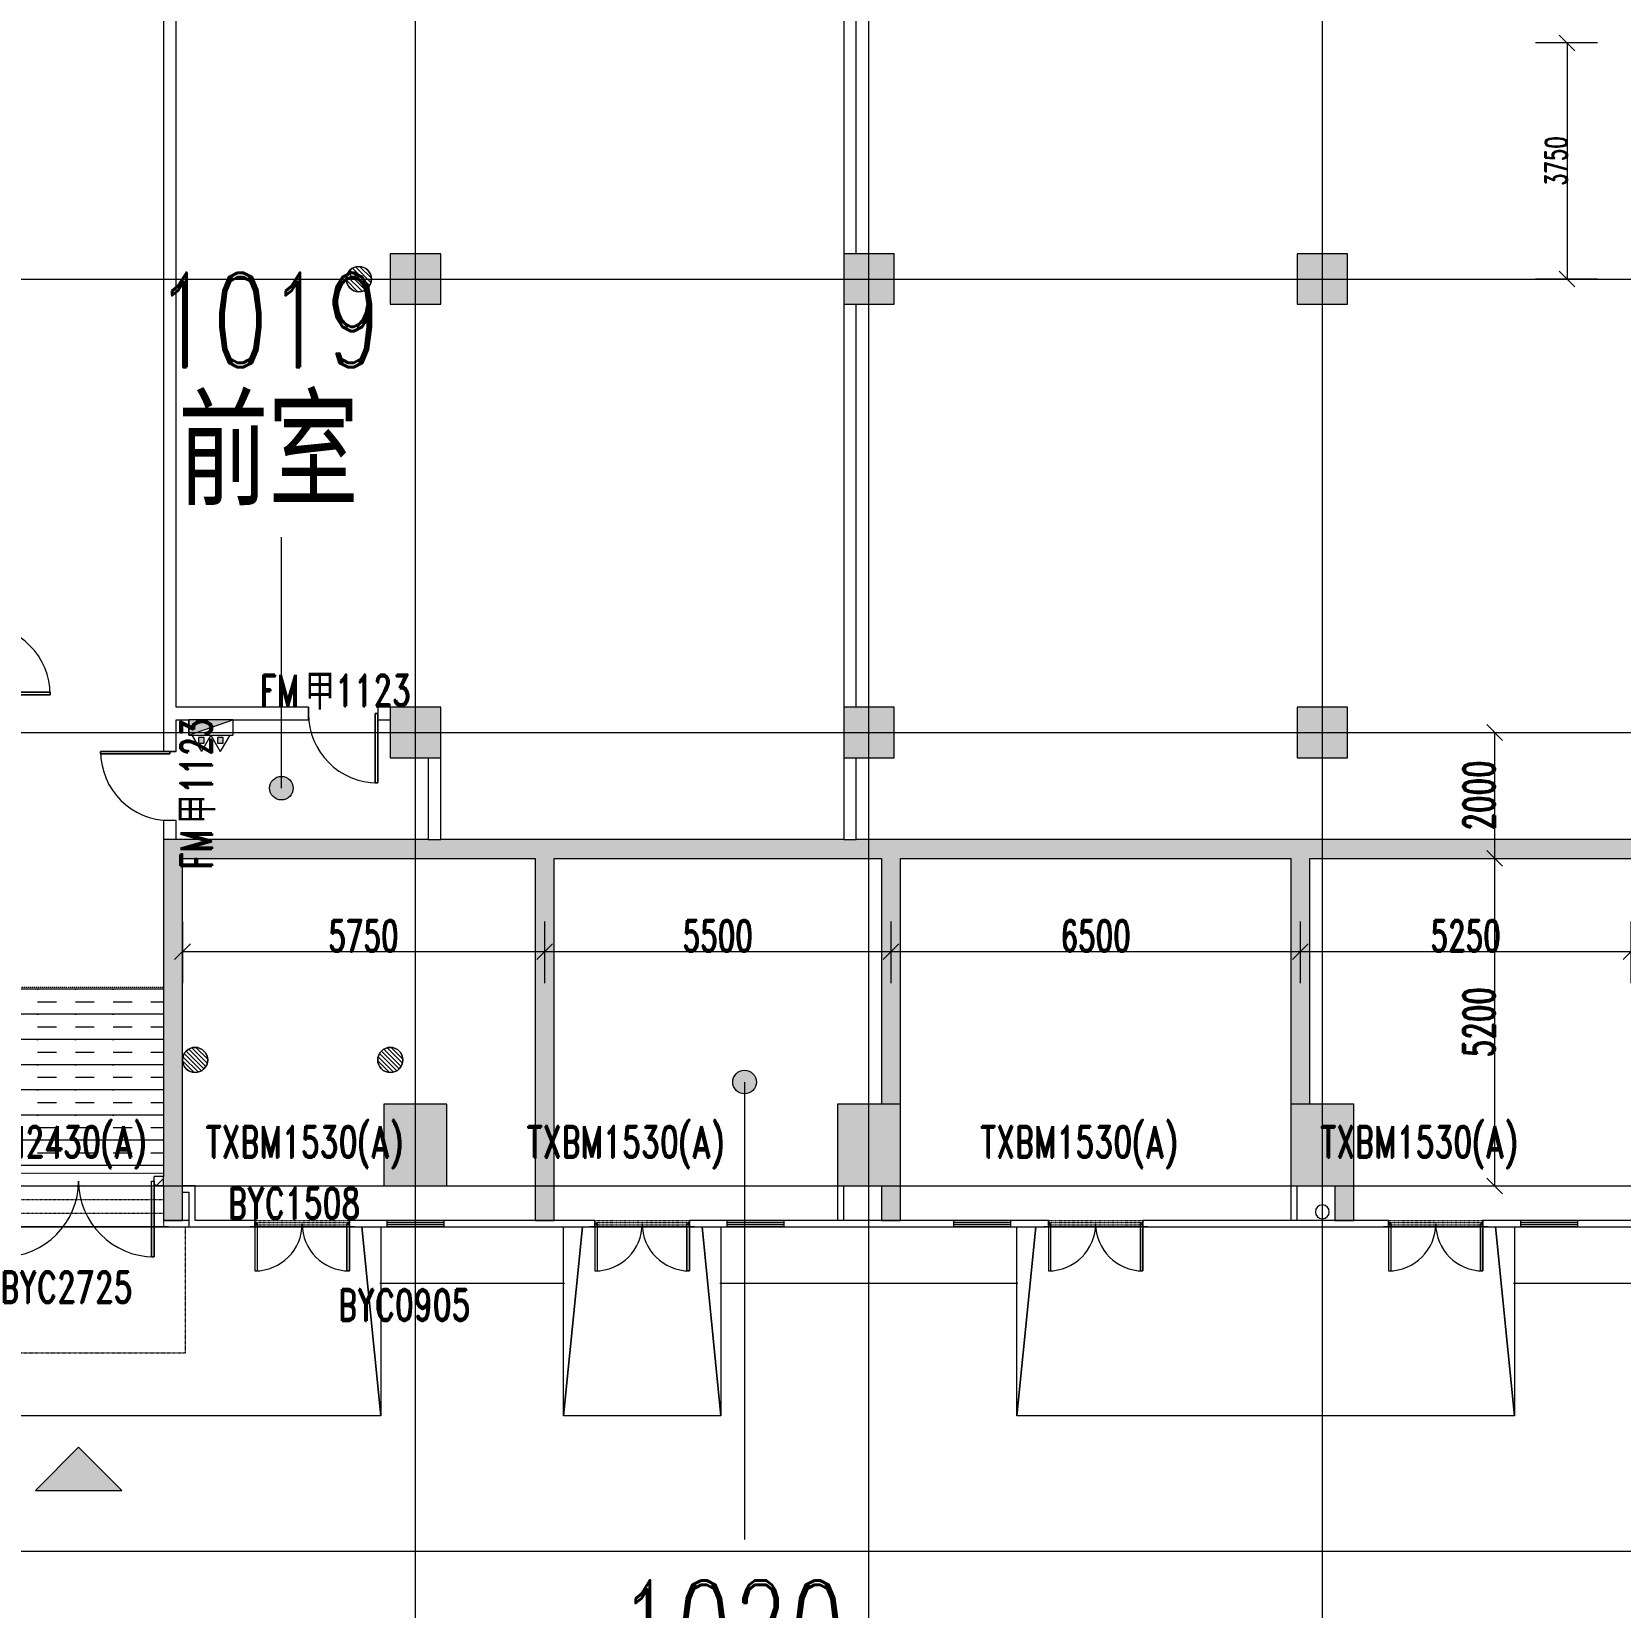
# Model space of a CAD drawing. Header units: millimetres. Extents: x -76632 to 443185, y -33181 to 192400.
# Drawn here: x 65907 to 91130, y -6690 to 18327 of the extents above; entities that cross this region are included whole.
import ezdxf

# ---------------------------------------------------------------- set-up
doc = ezdxf.new("R2010")
doc.units = ezdxf.units.MM
for name, pattern in [('1_1', [2, 1, -1]), ('Dash', [6.35, 3.175, -3.175]), ('DASH-2', [1.6, 0.8, -0.8]), ('轴网线', [22.04, 18.38, -1.83, 0, -1.83])]:
    doc.linetypes.add(name, pattern=pattern)
doc.layers.get('0').update_dxf_attribs({"color": 8})
doc.layers.get('Defpoints').update_dxf_attribs({"color": 8})
for name, color, linetype, lineweight in [('A-ANNO-DIMS', 8, 'Continuous', 9), ('A-AREA-IDEN', 8, 'Continuous', 9), ('A-DETL-GENF', 8, 'Continuous', 18), ('A-DETL-THIN', 8, 'Continuous', 5), ('A-DOOR', 8, 'Continuous', 5), ('A-DOOR-IDEN', 8, 'Continuous', 9), ('A-DOOR-OPNG', 8, 'Continuous', 5), ('A-FLOR', 8, 'Continuous', 5), ('A-GENM', 8, 'Continuous', 5), ('A-GLAZ', 8, 'Continuous', 5), ('A-GLAZ-IDEN', 8, 'Continuous', 9), ('A-WALL', 8, 'Continuous', 5), ('A-WALL-FNSH', 8, 'Continuous', 9), ('A-WALL-PATT', 8, 'Continuous', 9), ('I-FURN', 8, 'Continuous', 5), ('M-EQPM', 8, 'Continuous', 5), ('P-PIPE', 8, 'Continuous', 5), ('Q-CASE', 8, '1_1', 5), ('Q-SPCQ', 8, 'Continuous', 5), ('S-COLS', 8, 'Continuous', 5), ('S-GRID', 8, 'Continuous', 9)]:
    doc.layers.add(name, color=color, linetype=linetype, lineweight=lineweight)
doc.styles.add('RomanD', font='romand__.ttf', dxfattribs={"width": 0.7, "height": 1500})
doc.styles.add('RomanD_1', font='romand__.ttf', dxfattribs={"width": 0.7, "height": 500})
doc.styles.add('RomanD_5', font='romand__.ttf', dxfattribs={"width": 0.65, "height": 500})
doc.styles.add('RomanD_6', font='romand__.ttf', dxfattribs={"width": 0.65, "height": 350})
doc.styles.add('仿宋_2', font='simfang.ttf', dxfattribs={"width": 0.7, "height": 1500})
doc.styles.add('微软雅黑', font='Microsoft YaHei.ttf', dxfattribs={"width": 0.7, "height": 500})
doc.dimstyles.new('0_5', dxfattribs={"dimscale": 304.8, "dimtxt": 351.251157, "dimasz": 0, "dimexe": 0.82021, "dimexo": 0.0625, "dimgap": 0, "dimtad": 1, "dimdec": 0, "dimzin": 0, "dimdsep": 46, "dimtxsty": 'RomanD_6', "dimblk1": 'NONE', "dimblk2": 'NONE', "dimsah": 1, "dimcen": 0.09, "dimazin": 0, "dimtfac": 1, "dimtdec": 4, "dimtix": 1, "dimtmove": 0, "dimatfit": 3, "dimfxl": 0.82021, "dimfxlon": 1, "dimtvp": 1, "dimtolj": 1, "dimtzin": 0, "dimlwd": 18, "dimlwe": 18, "dimarcsym": 2})
doc.dimstyles.new('0_7mm', dxfattribs={"dimscale": 304.8, "dimtxt": 351.251157, "dimasz": 0.82021, "dimexe": 1.64042, "dimexo": 0.0625, "dimgap": 0, "dimtad": 1, "dimdec": 0, "dimzin": 0, "dimdsep": 46, "dimtxsty": 'RomanD_6', "dimblk1": 'OBLIQUE', "dimblk2": 'OBLIQUE', "dimsah": 1, "dimcen": 0.09, "dimazin": 0, "dimtfac": 1, "dimtdec": 4, "dimtix": 1, "dimtmove": 0, "dimatfit": 3, "dimfxl": 1.64042, "dimfxlon": 1, "dimtvp": 1, "dimtolj": 1, "dimtzin": 0, "dimlwd": 18, "dimlwe": 18, "dimarcsym": 2})
doc.dimstyles.new('1mm', dxfattribs={"dimscale": 304.8, "dimtxt": 501.787367, "dimasz": 0.82021, "dimexe": 1.64042, "dimexo": 0.0625, "dimgap": 0, "dimtad": 1, "dimdec": 0, "dimzin": 0, "dimdsep": 46, "dimtxsty": 'RomanD_5', "dimblk1": 'OBLIQUE', "dimblk2": 'OBLIQUE', "dimsah": 1, "dimcen": 0.09, "dimazin": 0, "dimtfac": 1, "dimtdec": 4, "dimtix": 1, "dimtmove": 0, "dimatfit": 3, "dimfxl": 1.64042, "dimfxlon": 1, "dimtvp": 1, "dimtolj": 1, "dimtzin": 0, "dimlwd": 18, "dimlwe": 18, "dimarcsym": 2})

# ---------------------------------------------------------------- blocks, each defined once
blk = doc.blocks.new('X-AR-F3-00-W-002_HLP2_rvt-1-LAY-1F-1_500-A')
at = {"layer": 'P-PIPE', "color": 96, "true_color": 0x007f00}
for start, end in [(0, 180), (180, 360)]:
    blk.add_arc((86400, -411), 110, start, end, dxfattribs=at)
blk = doc.blocks.new('X-ST-F3-01-C-001_HLP2_rvt-1-LAY-1F-1_500-A')
at = {"layer": 'S-COLS', "true_color": 0x808080}
for points in [[(72400, 14000), (72400, 14800), (71600, 14800), (71600, 14000)], [(79600, 14000), (79600, 14800), (78800, 14800), (78800, 14000), (79000, 14000)], [(86000, 14000), (86800, 14000), (86800, 14800), (86000, 14800)], [(72200, 6800), (72400, 6800), (72400, 7600), (71600, 7600), (71600, 6800)], [(79400, 6800), (79600, 6800), (79600, 7600), (78800, 7600), (78800, 6800), (79000, 6800)], [(86000, 6800), (86800, 6800), (86800, 7600), (86000, 7600)], [(72500, 0), (72500, 1300), (71500, 1300), (71500, 0), (72351, 0)], [(78700, 0), (79700, 0), (79700, 1300), (78700, 1300), (78700, 135)], [(86900, 0), (86900, 1300), (85900, 1300), (85900, 0)]]:
    blk.add_hatch(color=8, dxfattribs=at).paths.add_polyline_path(points, flags=0)
at = {"layer": 'S-COLS', "color": 7, "lineweight": 9}
for p, q in [((72400, 14800), (71600, 14800)), ((71600, 14800), (71600, 14000)), ((72400, 14000), (72400, 14800)), ((79600, 14800), (78800, 14800)), ((78800, 14800), (78800, 14000)), ((79600, 14000), (79600, 14800)), ((86800, 14800), (86000, 14800)), ((86000, 14800), (86000, 14000)), ((86800, 14000), (86800, 14800)), ((71600, 14000), (72400, 14000)), ((78800, 14000), (79600, 14000)), ((86000, 14000), (86800, 14000)), ((72400, 7600), (71600, 7600)), ((71600, 7600), (71600, 6800)), ((72400, 6800), (72400, 7600)), ((79600, 7600), (78800, 7600)), ((78800, 7600), (78800, 6800)), ((79600, 6800), (79600, 7600)), ((86800, 7600), (86000, 7600)), ((86000, 7600), (86000, 6800)), ((86800, 6800), (86800, 7600)), ((71600, 6800), (72400, 6800)), ((78800, 6800), (79600, 6800)), ((86000, 6800), (86800, 6800)), ((72500, 1300), (71500, 1300)), ((71500, 1300), (71500, 0)), ((72500, 0), (72500, 1300)), ((79700, 1300), (78700, 1300)), ((78700, 1300), (78700, 0)), ((79700, 0), (79700, 1300)), ((86900, 1300), (85900, 1300)), ((85900, 1300), (85900, 0)), ((86900, 0), (86900, 1300)), ((71500, 0), (72500, 0)), ((78700, 0), (79700, 0)), ((85900, 0), (86900, 0))]:
    blk.add_line(p, q, dxfattribs=at)
blk = doc.blocks.new('刮泥垫子 - 刮泥垫子-2013321-LAY-1F-1_500-A')
at = {"layer": 'I-FURN', "linetype": 'Dash', "true_color": 0x808080}
h = blk.add_hatch(dxfattribs=at)
h.set_pattern_fill('FP_16', color=8, style=0, pattern_type=2)
h.set_pattern_definition([(0, (-66600, -1475), (0, -400), [300, -300]), (180, (-66000, -1675), (5e-14, -400), [600, 0])])
h.paths.add_polyline_path([(1400, -1475), (1400, 1475), (-1400, 1475), (-1400, -375), (-1300, -375), (-1300, -1475), (74, -1475)], flags=0)
at = {"layer": 'I-FURN', "color": 8, "linetype": 'Dash', "true_color": 0x808080}
for p, q in [((1400, 1475), (-1400, 1475)), ((-1300, -1475), (1400, -1475))]:
    blk.add_line(p, q, dxfattribs=at)
blk = doc.blocks.new('单扇平开防火门_带观察窗 - FM甲1123-4703550-LAY-1F-1_500-A')
at = {"layer": 'A-DOOR'}
for p, q in [((510, -1100), (510, 0)), ((550, 0), (510, 0)), ((510, 0), (510, -700)), ((550, -700), (550, 0)), ((510, 0), (550, 0)), ((550, 0), (550, -1100)), ((510, -700), (510, -900)), ((550, -900), (550, -700)), ((510, -900), (510, -1100)), ((550, -1100), (550, -900)), ((550, -1100), (510, -1100)), ((510, -1100), (550, -1100))]:
    blk.add_line(p, q, dxfattribs=at)
blk.add_arc((550, 0), 1100, 180, 270, dxfattribs=at)
at = {"layer": 'A-DOOR-OPNG'}
for p, q in [((-550, 100), (-550, -100)), ((550, 99), (550, -100))]:
    blk.add_line(p, q, dxfattribs=at)
blk = doc.blocks.new('单扇平开防火门_带观察窗 - FM甲1123-4703325-LAY-1F-1_500-A')
at = {"layer": 'A-DOOR'}
for p, q in [((550, 1100), (510, 1100)), ((510, 1100), (510, 0)), ((510, 1100), (550, 1100)), ((510, 900), (510, 1100)), ((550, 0), (550, 1100)), ((550, 1100), (550, 900)), ((510, 700), (510, 900)), ((550, 900), (550, 700)), ((510, 0), (510, 700)), ((550, 700), (550, 0)), ((510, 0), (550, 0)), ((550, 0), (510, 0))]:
    blk.add_line(p, q, dxfattribs=at)
blk.add_arc((550, 0), 1100, 90, 180, dxfattribs=at)
at = {"layer": 'A-DOOR-OPNG'}
for p, q in [((-550, -100), (-550, 100)), ((550, -99), (550, 100))]:
    blk.add_line(p, q, dxfattribs=at)
blk = doc.blocks.new('双扇平开外门_带观察窗 - GM2430_A_-3863862-LAY-1F-1_500-A')
at = {"layer": 'A-DOOR'}
for p, q in [((-1200, 0), (-1200, 1200)), ((-1200, 1200), (-1160, 1200)), ((-1200, 1200), (-1200, 1050)), ((-1160, 1200), (-1200, 1200)), ((-1200, 1050), (-1200, 850)), ((-1160, 1200), (-1160, 0)), ((-1160, 1050), (-1160, 1200)), ((-1160, 850), (-1160, 1050)), ((1200, 1200), (1160, 1200)), ((1160, 1200), (1160, 0)), ((1200, 1200), (1160, 1200)), ((1160, 1200), (1160, 1050)), ((1160, 1050), (1160, 850)), ((1200, 0), (1200, 1200)), ((1200, 1050), (1200, 1200)), ((1200, 850), (1200, 1050)), ((-1200, 850), (-1200, 100)), ((-1160, 100), (-1160, 850)), ((1160, 850), (1160, 100)), ((1200, 100), (1200, 850)), ((-1160, 0), (-1200, 0)), ((1160, 0), (1200, 0))]:
    blk.add_line(p, q, dxfattribs=at)
for centre, start, end in [((-1200, 0), 0, 90), ((1200, 0), 90, 180)]:
    blk.add_arc(centre, 1200, start, end, dxfattribs=at)
at = {"layer": 'A-DOOR-OPNG'}
for p, q in [((-1200, 75), (-1200, -75)), ((1200, 75), (1200, -75))]:
    blk.add_line(p, q, dxfattribs=at)
blk = doc.blocks.new('泄爆门 - TXBM1530_A_-2590355-LAY-1F-1_500-A')
at = {"layer": 'A-DOOR'}
for p, q in [((-750, 0), (-750, 750)), ((-750, 750), (-710, 750)), ((-750, 750), (-750, 550)), ((-710, 750), (-750, 750)), ((-750, 550), (-750, 350)), ((-710, 750), (-710, 0)), ((-710, 550), (-710, 750)), ((-710, 350), (-710, 550)), ((750, 750), (710, 750)), ((710, 750), (710, 0)), ((750, 750), (710, 750)), ((710, 750), (710, 550)), ((710, 550), (710, 350)), ((750, 0), (750, 750)), ((750, 550), (750, 750)), ((750, 350), (750, 550)), ((-750, 350), (-750, 75)), ((-710, 75), (-710, 350)), ((710, 350), (710, 75)), ((750, 75), (750, 350)), ((-710, 0), (-750, 0)), ((710, 0), (750, 0))]:
    blk.add_line(p, q, dxfattribs=at)
for centre, start, end in [((-750, 0), 0, 90), ((750, 0), 90, 180)]:
    blk.add_arc(centre, 750, start, end, dxfattribs=at)
at = {"layer": 'A-DOOR-OPNG'}
for p, q in [((-750, 50), (-750, -50)), ((750, 50), (750, -50))]:
    blk.add_line(p, q, dxfattribs=at)
blk = doc.blocks.new('坡道 - 坡道-4768392-LAY-1F-1_500-A')
at = {"layer": 'Q-SPCQ'}
for p, q in [((-5350, -3000), (-5050, 0)), ((-5350, -900), (-5350, 0)), ((-5050, 0), (-5350, -3000)), ((-4810, 0), (-3390, 0)), ((-4810, 0), (-3390, 0)), ((-610, 0), (1710, 0)), ((-610, 0), (1710, 0)), ((5050, 0), (5350, -3000)), ((5350, -3000), (5050, 0)), ((5350, 0), (5350, -3000)), ((-5350, -3000), (-5350, -900)), ((-5350, -3000), (-5350, -900)), ((5350, -900), (5350, -3000)), ((5350, -3000), (-5350, -3000)), ((5350, -3000), (-5350, -3000))]:
    blk.add_line(p, q, dxfattribs=at)
blk = doc.blocks.new('坡道 - 坡道-3861360-LAY-1F-1_500-A')
at = {"layer": 'Q-SPCQ'}
for p, q in [((-3950, -3000), (-3650, 0)), ((-3950, -3000), (-3950, 0)), ((-3650, 0), (-3950, -3000)), ((3650, 0), (3950, -3000)), ((3950, -3000), (3650, 0)), ((3950, 0), (3950, -3000)), ((-3950, -3000), (-3950, -900)), ((3950, -900), (3950, -3000)), ((3950, -3000), (-3950, -3000)), ((3950, -3000), (-3950, -3000))]:
    blk.add_line(p, q, dxfattribs=at)
blk = doc.blocks.new('圆形地漏_固定_2 - 热轧钢管-3953174-LAY-1F-1_500-A')
at = {"layer": 'A-GENM'}
for p, q in [((-193, 52), (52, -193)), ((102, -172), (-172, 102)), ((-141, 141), (141, -141)), ((172, -102), (-102, 172)), ((193, -52), (-52, 193)), ((13, 200), (200, 13)), ((-13, -200), (-200, -13))]:
    blk.add_line(p, q, dxfattribs=at)
blk.add_circle((0, 0), 200, dxfattribs=at)
at = {"layer": 'P-PIPE'}
for start, end in [(0, 180), (180, 0)]:
    blk.add_arc((0, 0), 200, start, end, dxfattribs=at)
blk = doc.blocks.new('百叶窗-带贴面 - BYC2725-4834039-LAY-1F-1_500-A')
at = {"layer": 'A-GLAZ'}
for p, q in [((-1419, 425), (1441, 425)), ((1441, 425), (-1419, 425))]:
    blk.add_line(p, q, dxfattribs=at)
at = {"layer": 'A-GLAZ', "linetype": 'DASH-2'}
for p, q in [((-1339, -225), (-1339, 425)), ((1361, 425), (-1339, 425)), ((1361, -225), (1361, 425)), ((1361, 208), (-1339, 208)), ((1361, -8), (-1339, -8)), ((1361, -225), (-1339, -225))]:
    blk.add_line(p, q, dxfattribs=at)
blk = doc.blocks.new('百叶窗-带贴面 - BYC1508-4659751-LAY-1F-1_500-A')
at = {"layer": 'A-GLAZ'}
for p, q in [((-819, 150), (841, 150)), ((841, 150), (-819, 150))]:
    blk.add_line(p, q, dxfattribs=at)
at = {"layer": 'A-GLAZ', "linetype": 'DASH-2'}
for p, q in [((-739, 50), (-739, 150)), ((761, 150), (-739, 150)), ((761, 117), (-739, 117)), ((761, 83), (-739, 83)), ((761, 50), (-739, 50)), ((761, 50), (761, 150))]:
    blk.add_line(p, q, dxfattribs=at)
blk = doc.blocks.new('室内消火栓箱_带灭火器__左右式_ - SG24D65-P-4294461-LAY-1F-1_500-A')
at = {"layer": 'A-DETL-GENF', "lineweight": 5}
blk.add_hatch(color=256, dxfattribs=at).paths.add_polyline_path([(-350, -240), (350, 0), (-350, 0), (-350, -128)], flags=0)
h = blk.add_hatch(color=256, dxfattribs=at)
h.paths.add_polyline_path([(-105, -370), (-105, -280), (-195, -280), (-195, -370)], flags=0)
h.paths.add_polyline_path([(195, -370), (195, -280), (105, -280), (105, -370)], flags=0)
for p, q in [((350, 0), (-350, 0)), ((-350, -240), (350, 0)), ((-350, -240), (-350, 0)), ((-350, 0), (-350, -240)), ((-350, -240), (350, 0)), ((350, 0), (-350, 0)), ((-350, -240), (350, -240)), ((-300, -240), (-150, -500)), ((0, -240), (-150, -500)), ((0, -240), (150, -500)), ((300, -240), (150, -500)), ((-105, -280), (-195, -280)), ((-195, -280), (-195, -370)), ((-195, -370), (-105, -370)), ((-105, -370), (-105, -280)), ((195, -280), (105, -280)), ((105, -280), (105, -370)), ((105, -370), (195, -370)), ((195, -370), (195, -280))]:
    blk.add_line(p, q, dxfattribs=at)
at = {"layer": 'M-EQPM'}
blk.add_line((350, 0), (350, -240), dxfattribs=at)
blk = doc.blocks.new('百叶窗-带贴面 - BYC0905-4659782-LAY-1F-1_500-A')
at = {"layer": 'A-GLAZ'}
for p, q in [((-439, 50), (-439, 150)), ((-439, 150), (461, 150)), ((-439, 117), (461, 117)), ((461, 83), (-439, 83)), ((461, 50), (-439, 50)), ((461, 150), (461, 50))]:
    blk.add_line(p, q, dxfattribs=at)
at = {"layer": 'A-GLAZ', "color": 7}
blk.add_line((461, 50), (-439, 50), dxfattribs=at)
blk = doc.blocks.new('坡道 - 坡道-V121-LAY-1F-1_500-A')
at = {"layer": 'Q-SPCQ'}
for p, q in [((-1250, -3000), (-950, 0)), ((-1250, -3000), (-1250, 0)), ((-950, 0), (-1250, -3000)), ((950, 0), (1250, -3000)), ((1250, -3000), (950, 0)), ((1250, 0), (1250, -3000)), ((-1250, -3000), (-1250, -900)), ((1250, -900), (1250, -3000)), ((1250, -3000), (-1250, -3000)), ((1250, -3000), (-1250, -3000))]:
    blk.add_line(p, q, dxfattribs=at)
blk = doc.blocks.new('混凝土雨棚1 - 混凝土雨棚-300mm-2000 2-4783405-LAY-1F-1_500-A')
at = {"layer": 'Q-CASE'}
for p, q in [((3800, 2000), (-3800, 2000)), ((-3800, 2000), (-3800, 0)), ((3800, 900), (3800, 2000)), ((3800, 0), (3800, 900))]:
    blk.add_line(p, q, dxfattribs=at)
blk = doc.blocks.new('_Oblique')
at = {"color": 0, "linetype": 'ByBlock', "lineweight": -2}
blk.add_line((-0.5, -0.5), (0.5, 0.5), dxfattribs=at)
blk = doc.blocks.new('*D1687')
at = {"layer": 'A-ANNO-DIMS', "color": 0, "lineweight": 18, "transparency": 16777216}
for p, q in [((88657, 5200), (89638, 5200)), ((89138, 0), (89138, 5200)), ((88657, 0), (89638, 0))]:
    blk.add_line(p, q, dxfattribs=at)
at = {"layer": 'Defpoints', "color": 0, "transparency": 16777216}
for p in [(88638, 5200), (89138, 5200), (88638, 0)]:
    blk.add_point(p, dxfattribs=at)
at = {"layer": 'A-ANNO-DIMS', "color": 0, "lineweight": 18, "transparency": 16777216, "xscale": 250, "yscale": 250, "zscale": 250}
for p, rotation in [((89138, 5200), 90), ((89138, 0), 270)]:
    blk.add_blockref('_Oblique', p, dxfattribs=dict(at, rotation=rotation))
at = {"layer": 'A-ANNO-DIMS', "color": 0, "lineweight": 18, "transparency": 16777216, "insert": (88888, 2600), "char_height": 500, "width": 1389.57, "attachment_point": 5, "rotation": 90, "style": 'RomanD_5'}
blk.add_mtext('\\A1;5200', dxfattribs=at)
blk = doc.blocks.new('*D1688')
at = {"layer": 'A-ANNO-DIMS', "color": 0, "lineweight": 18, "transparency": 16777216}
for p, q in [((88657, 7200), (89638, 7200)), ((89138, 5200), (89138, 7200)), ((88657, 5200), (89638, 5200))]:
    blk.add_line(p, q, dxfattribs=at)
at = {"layer": 'Defpoints', "color": 0, "transparency": 16777216}
for p in [(88638, 7200), (89138, 7200), (88638, 5200)]:
    blk.add_point(p, dxfattribs=at)
at = {"layer": 'A-ANNO-DIMS', "color": 0, "lineweight": 18, "transparency": 16777216, "xscale": 250, "yscale": 250, "zscale": 250}
for p, rotation in [((89138, 7200), 90), ((89138, 5200), 270)]:
    blk.add_blockref('_Oblique', p, dxfattribs=dict(at, rotation=rotation))
at = {"layer": 'A-ANNO-DIMS', "color": 0, "lineweight": 18, "transparency": 16777216, "insert": (88888, 6200), "char_height": 500, "width": 1389.57, "attachment_point": 5, "rotation": 90, "style": 'RomanD_5'}
blk.add_mtext('\\A1;2000', dxfattribs=at)
blk = doc.blocks.new('*D1689')
at = {"layer": 'A-ANNO-DIMS', "color": 0, "lineweight": 18, "transparency": 16777216}
for p, q in [((68300, 4201), (68300, 3220)), ((74050, 4201), (74050, 3220)), ((68300, 3720), (74050, 3720))]:
    blk.add_line(p, q, dxfattribs=at)
at = {"layer": 'Defpoints', "color": 0, "transparency": 16777216}
for p in [(68300, 4220), (74050, 4220), (74050, 3720)]:
    blk.add_point(p, dxfattribs=at)
at = {"layer": 'A-ANNO-DIMS', "color": 0, "lineweight": 18, "transparency": 16777216, "xscale": 250, "yscale": 250, "zscale": 250, "rotation": 180}
blk.add_blockref('_Oblique', (68300, 3720), dxfattribs=at)
at = {"layer": 'A-ANNO-DIMS', "color": 0, "lineweight": 18, "transparency": 16777216, "xscale": 250, "yscale": 250, "zscale": 250}
blk.add_blockref('_Oblique', (74050, 3720), dxfattribs=at)
at = {"layer": 'A-ANNO-DIMS', "color": 0, "lineweight": 18, "transparency": 16777216, "insert": (71175, 3970), "char_height": 500, "width": 1389.57, "attachment_point": 5, "style": 'RomanD_5'}
blk.add_mtext('\\A1;5750', dxfattribs=at)
blk = doc.blocks.new('*D1690')
at = {"layer": 'A-ANNO-DIMS', "color": 0, "lineweight": 18, "transparency": 16777216}
for p, q in [((74050, 4201), (74050, 3220)), ((79550, 4201), (79550, 3220)), ((74050, 3720), (79550, 3720))]:
    blk.add_line(p, q, dxfattribs=at)
at = {"layer": 'Defpoints', "color": 0, "transparency": 16777216}
for p in [(74050, 4220), (79550, 4220), (79550, 3720)]:
    blk.add_point(p, dxfattribs=at)
at = {"layer": 'A-ANNO-DIMS', "color": 0, "lineweight": 18, "transparency": 16777216, "xscale": 250, "yscale": 250, "zscale": 250, "rotation": 180}
blk.add_blockref('_Oblique', (74050, 3720), dxfattribs=at)
at = {"layer": 'A-ANNO-DIMS', "color": 0, "lineweight": 18, "transparency": 16777216, "xscale": 250, "yscale": 250, "zscale": 250}
blk.add_blockref('_Oblique', (79550, 3720), dxfattribs=at)
at = {"layer": 'A-ANNO-DIMS', "color": 0, "lineweight": 18, "transparency": 16777216, "insert": (76800, 3970), "char_height": 500, "width": 1389.57, "attachment_point": 5, "style": 'RomanD_5'}
blk.add_mtext('\\A1;5500', dxfattribs=at)
blk = doc.blocks.new('*D1691')
at = {"layer": 'A-ANNO-DIMS', "color": 0, "lineweight": 18, "transparency": 16777216}
for p, q in [((79550, 4201), (79550, 3220)), ((86050, 4201), (86050, 3220)), ((79550, 3720), (86050, 3720))]:
    blk.add_line(p, q, dxfattribs=at)
at = {"layer": 'Defpoints', "color": 0, "transparency": 16777216}
for p in [(79550, 4220), (86050, 4220), (86050, 3720)]:
    blk.add_point(p, dxfattribs=at)
at = {"layer": 'A-ANNO-DIMS', "color": 0, "lineweight": 18, "transparency": 16777216, "xscale": 250, "yscale": 250, "zscale": 250, "rotation": 180}
blk.add_blockref('_Oblique', (79550, 3720), dxfattribs=at)
at = {"layer": 'A-ANNO-DIMS', "color": 0, "lineweight": 18, "transparency": 16777216, "xscale": 250, "yscale": 250, "zscale": 250}
blk.add_blockref('_Oblique', (86050, 3720), dxfattribs=at)
at = {"layer": 'A-ANNO-DIMS', "color": 0, "lineweight": 18, "transparency": 16777216, "insert": (82800, 3970), "char_height": 500, "width": 1389.57, "attachment_point": 5, "style": 'RomanD_5'}
blk.add_mtext('\\A1;6500', dxfattribs=at)
blk = doc.blocks.new('*D1692')
at = {"layer": 'A-ANNO-DIMS', "color": 0, "lineweight": 18, "transparency": 16777216}
for p, q in [((86050, 4201), (86050, 3220)), ((91300, 4201), (91300, 3220)), ((86050, 3720), (91300, 3720))]:
    blk.add_line(p, q, dxfattribs=at)
at = {"layer": 'Defpoints', "color": 0, "transparency": 16777216}
for p in [(86050, 4220), (91300, 4220), (91300, 3720)]:
    blk.add_point(p, dxfattribs=at)
at = {"layer": 'A-ANNO-DIMS', "color": 0, "lineweight": 18, "transparency": 16777216, "xscale": 250, "yscale": 250, "zscale": 250, "rotation": 180}
blk.add_blockref('_Oblique', (86050, 3720), dxfattribs=at)
at = {"layer": 'A-ANNO-DIMS', "color": 0, "lineweight": 18, "transparency": 16777216, "xscale": 250, "yscale": 250, "zscale": 250}
blk.add_blockref('_Oblique', (91300, 3720), dxfattribs=at)
at = {"layer": 'A-ANNO-DIMS', "color": 0, "lineweight": 18, "transparency": 16777216, "insert": (88675, 3970), "char_height": 500, "width": 1389.57, "attachment_point": 5, "style": 'RomanD_5'}
blk.add_mtext('\\A1;5250', dxfattribs=at)
blk = doc.blocks.new('*D1454')
at = {"layer": 'A-ANNO-DIMS', "color": 0, "lineweight": 18, "transparency": 16777216}
for p, q in [((90766.340482, 18150), (89785.390482, 18150)), ((90285.390482, 18150), (90285.390482, 14400)), ((90766.340482, 14400), (89785.390482, 14400))]:
    blk.add_line(p, q, dxfattribs=at)
at = {"layer": 'Defpoints', "color": 0, "transparency": 16777216}
for p in [(90785.390482, 18150), (90285.390482, 14400), (90785.390482, 14400)]:
    blk.add_point(p, dxfattribs=at)
at = {"layer": 'A-ANNO-DIMS', "color": 0, "lineweight": 18, "transparency": 16777216, "xscale": 250, "yscale": 250, "zscale": 250}
for p, rotation in [((90285.390482, 18150), 90), ((90285.390482, 14400), 270)]:
    blk.add_blockref('_Oblique', p, dxfattribs=dict(at, rotation=rotation))
at = {"layer": 'A-ANNO-DIMS', "color": 0, "lineweight": 18, "transparency": 16777216, "insert": (90110.390482, 16275), "char_height": 350, "width": 972.6955106, "attachment_point": 5, "rotation": 90, "style": 'RomanD_6'}
blk.add_mtext('\\A1;3750', dxfattribs=at)
blk = doc.blocks.new('*D1431')
at = {"layer": 'A-ANNO-DIMS', "color": 0, "lineweight": 18, "transparency": 16777216}
for p, q in [((19261, 131300), (19742, 131300)), ((19492, 130200), (19492, 131300)), ((19261, 130200), (19742, 130200)), ((259200, 4470), (259200, 4951)), ((264000, 4470), (264000, 4951)), ((259200, 4701), (264000, 4701))]:
    blk.add_line(p, q, dxfattribs=at)
at = {"layer": 'Defpoints', "color": 0, "transparency": 16777216}
for p in [(19242, 131300), (19492, 131300), (19242, 130200), (264000, 4701), (259200, 4451), (264000, 4451)]:
    blk.add_point(p, dxfattribs=at)
at = {"layer": 'A-ANNO-DIMS', "color": 0, "lineweight": 18, "transparency": 16777216, "insert": (19317, 130750), "char_height": 350, "width": 972.7, "attachment_point": 5, "rotation": 90, "style": 'RomanD_6'}
blk.add_mtext('\\A1;1100', dxfattribs=at)
at = {"layer": 'A-ANNO-DIMS', "color": 0, "lineweight": 18, "transparency": 16777216, "insert": (261600, 4876), "char_height": 350, "width": 972.7, "attachment_point": 5, "style": 'RomanD_6'}
blk.add_mtext('\\A1;4800', dxfattribs=at)
blk = doc.blocks.new('_None')
blk = doc.blocks.new('*D1432')
at = {"layer": 'A-ANNO-DIMS', "color": 0, "lineweight": 18, "transparency": 16777216}
for p, q in [((19261, 133750), (19742, 133750)), ((19492, 131300), (19492, 133750)), ((19261, 131300), (19742, 131300)), ((260638, 2650), (261119, 2650)), ((260869, 1700), (260869, 2650)), ((261100, 1700), (260619, 1700))]:
    blk.add_line(p, q, dxfattribs=at)
at = {"layer": 'Defpoints', "color": 0, "transparency": 16777216}
for p in [(19242, 133750), (19492, 133750), (19242, 131300), (260619, 2650), (260869, 2650), (261119, 1700)]:
    blk.add_point(p, dxfattribs=at)
at = {"layer": 'A-ANNO-DIMS', "color": 0, "lineweight": 18, "transparency": 16777216, "char_height": 350, "attachment_point": 5, "rotation": 90, "style": 'RomanD_6'}
for s, insert, width in [('\\A1;2450', (19317, 132525), 972.7), ('\\A1;950', (260694, 2175), 729.52)]:
    blk.add_mtext(s, dxfattribs=dict(at, insert=insert, width=width))
blk = doc.blocks.new('*D1435')
at = {"layer": 'A-ANNO-DIMS', "color": 0, "lineweight": 18, "transparency": 16777216}
for p, q in [((36400, 122962), (36400, 123443)), ((37400, 122962), (37400, 123443)), ((36400, 123193), (37400, 123193)), ((142908, 4300), (141928, 4300)), ((142428, 4300), (142428, -550)), ((142908, -550), (141928, -550))]:
    blk.add_line(p, q, dxfattribs=at)
at = {"layer": 'Defpoints', "color": 0, "transparency": 16777216}
for p in [(37400, 123193), (36400, 122943), (37400, 122943), (142928, 4300), (142428, -550), (142928, -550)]:
    blk.add_point(p, dxfattribs=at)
at = {"layer": 'A-ANNO-DIMS', "color": 0, "lineweight": 18, "transparency": 16777216, "xscale": 250, "yscale": 250, "zscale": 250}
for p, rotation in [((142428, 4300), 90), ((142428, -550), 270)]:
    blk.add_blockref('_Oblique', p, dxfattribs=dict(at, rotation=rotation))
at = {"layer": 'A-ANNO-DIMS', "color": 0, "lineweight": 18, "transparency": 16777216, "insert": (36900, 123368), "char_height": 350, "width": 972.7, "attachment_point": 5, "style": 'RomanD_6'}
blk.add_mtext('\\A1;1000', dxfattribs=at)
at = {"layer": 'A-ANNO-DIMS', "color": 0, "lineweight": 18, "transparency": 16777216, "insert": (142253, 1875), "char_height": 350, "width": 972.7, "attachment_point": 5, "rotation": 90, "style": 'RomanD_6'}
blk.add_mtext('\\A1;4850', dxfattribs=at)

msp = doc.modelspace()

# ---------------------------------------------------------------- hatches: boundary and pattern name
at = {"layer": 'A-AREA-IDEN', "lineweight": 18, "transparency": 33554687}
h = msp.add_hatch(color=256, dxfattribs=at)
edge = h.paths.add_edge_path(flags=0)
edge.add_arc((69870.9, 6316), 187.5, 0, 360)
h = msp.add_hatch(color=256, dxfattribs=at)
edge = h.paths.add_edge_path(flags=0)
edge.add_arc((77225, 1649.2), 187.5, 0, 360)
at = {"layer": 'A-DETL-GENF', "lineweight": 5, "transparency": 33554687}
msp.add_hatch(color=256, dxfattribs=at).paths.add_polyline_path([(67335.9, -4835.9), (66650, -4150), (65964.1, -4835.9), (66673.7, -4835.9)], flags=0)
at = {"layer": 'A-WALL-PATT', "lineweight": 5, "transparency": 33554687}
for points in [[(68000, -550), (68300, -550), (68300, 5500), (68000, 5500), (68000, 0)], [(74200, 5200), (91300, 5200), (91300, 5500), (68300, 5500), (68300, 5200), (73900, 5200)], [(74200, -550), (74200, 5200), (73900, 5200), (73900, -550)], [(85900, 1300), (86200, 1300), (86200, 5200), (85900, 5200), (85900, 2542.9)], [(86600, -550), (86900, -550), (86900, 0), (86600, 0)]]:
    msp.add_hatch(color=256, dxfattribs=at).paths.add_polyline_path(points, flags=0)
h = msp.add_hatch(color=256, dxfattribs=at)
h.paths.add_polyline_path([(79400, -550), (79700, -550), (79700, 0), (79400, 0)], flags=0)
h.paths.add_polyline_path([(79400, 1300), (79700, 1300), (79700, 5200), (79400, 5200)], flags=0)
h = msp.add_hatch(dxfattribs=at)
h.set_pattern_fill('FP_11', color=256, style=0, pattern_type=2)
h.set_pattern_definition([(45, (-4e-09, 0), (-1060.66, 1060.66), []), (135, (-4e-09, 0), (-1060.66, -1060.66), [])])
h.paths.add_polyline_path([(68000, 0), (68000, 150), (67850, 150), (67850, 0), (67991.1, 0)], flags=0)
h.paths.add_polyline_path([(65450, 0), (65450, 150), (65300, 150), (65300, 0)], flags=0)

# ---------------------------------------------------------------- linework, layer by layer
at = {"layer": 'A-AREA-IDEN', "lineweight": 18, "transparency": 33554687}
for p, q in [((69870.9, 6316), (69870.9, 10302.4)), ((77225, 1649.2), (77225, -5613.7))]:
    msp.add_line(p, q, dxfattribs=at)
for centre in [(69870.9, 6316), (77225, 1649.2)]:
    msp.add_circle(centre, 187.5, dxfattribs=at)
at = {"layer": 'A-DETL-THIN', "transparency": 33554687}
for p, q in [((66650, -4150), (65964.1, -4835.9)), ((67335.9, -4835.9), (66650, -4150)), ((65964.1, -4835.9), (67335.9, -4835.9)), ((59750, -5800), (135450, -5800))]:
    msp.add_line(p, q, dxfattribs=at)
at = {"layer": 'A-FLOR', "transparency": 33554687}
for p, q in [((68500, 0), (71500, 0)), ((72500, 0), (73900, 0)), ((74200, 0), (78700, 0)), ((79700, 0), (85900, 0)), ((86900, 0), (91300, 0)), ((74365, -1550), (71435, -1550)), ((81565, -1550), (76835, -1550)), ((92750, -1550), (89435, -1550))]:
    msp.add_line(p, q, dxfattribs=at)
at = {"layer": 'A-WALL', "lineweight": 9, "transparency": 33554687}
for p, q in [((68000, 37900), (68000, 6900)), ((68200, 7600), (68200, 36200)), ((78800, 21200), (78800, 14800)), ((79000, 14800), (79000, 21200)), ((78800, 14000), (78800, 7600)), ((79000, 7600), (79000, 14000)), ((70300, 7600), (68200, 7600)), ((70300, 7400), (70300, 7600)), ((71600, 7600), (71400, 7600)), ((71400, 7600), (71400, 7400)), ((68200, 6900), (68200, 7400)), ((68200, 7400), (68400, 7400)), ((69100, 7400), (70300, 7400)), ((71400, 7400), (71600, 7400)), ((68000, 6900), (68200, 6900)), ((72200, 6800), (72200, 5500)), ((72400, 5500), (72400, 6800)), ((78800, 6800), (78800, 5500)), ((79000, 5500), (79000, 6800)), ((68000, 5800), (68000, 150)), ((68200, 5800), (68000, 5800)), ((68200, 5500), (68200, 5800)), ((72200, 5500), (68200, 5500)), ((78800, 5500), (72400, 5500)), ((91300, 5500), (79000, 5500)), ((68300, -550), (68300, 5200)), ((68300, 5200), (73900, 5200)), ((73900, 5200), (73900, -550)), ((74200, 5200), (79400, 5200)), ((74200, -550), (74200, 5200)), ((79400, 5200), (79400, 1300)), ((79700, 5200), (85900, 5200)), ((79700, 1300), (79700, 5200)), ((85900, 5200), (85900, 1300)), ((86200, 5200), (91300, 5200)), ((86200, 1300), (86200, 5200)), ((68000, 150), (67850, 150)), ((79400, 0), (79400, -550)), ((79700, -550), (79700, 0)), ((68000, 0), (67850, 0)), ((67850, 0), (68000, 0)), ((68000, 0), (68000, -550)), ((86600, 0), (86600, -550)), ((86900, -550), (86900, 0)), ((68000, -550), (68300, -550)), ((73900, -550), (74200, -550)), ((79400, -550), (79700, -550)), ((86600, -550), (86900, -550))]:
    msp.add_line(p, q, dxfattribs=at)
at = {"layer": 'A-WALL', "transparency": 33554687}
for p, q in [((68200, 5500), (68000, 5500)), ((72200, 5500), (72400, 5500)), ((78800, 5500), (79000, 5500)), ((68000, 0), (68000, 150))]:
    msp.add_line(p, q, dxfattribs=at)
at = {"layer": 'A-WALL-FNSH', "lineweight": 5, "transparency": 33554687}
for p, q in [((78700, 0), (78700, -550)), ((78800, -550), (78800, 0)), ((67850, -25), (67850, -650)), ((68500, 0), (68300, 0)), ((68300, -100), (68400, -100)), ((68400, -100), (68400, -650)), ((68500, -550), (68500, 0)), ((85900, 0), (85900, -550)), ((86000, -550), (86000, 0)), ((67850, -650), (68400, -650)), ((68400, -550), (68000, -550)), ((68400, -650), (69450, -650)), ((69450, -550), (68500, -550)), ((74850, -550), (70950, -550)), ((70950, -650), (74850, -650)), ((82050, -550), (76350, -550)), ((76350, -650), (82050, -650)), ((87450, -550), (83550, -550)), ((83550, -650), (87450, -650)), ((91600, -550), (88950, -550)), ((88950, -650), (91600, -650))]:
    msp.add_line(p, q, dxfattribs=at)
at = {"layer": 'S-GRID', "linetype": '轴网线', "transparency": 33554687}
for p, q in [((72000, -17706.2), (72000, 174400)), ((79200, -17706.2), (79200, 174400)), ((86400, -17706.2), (86400, 174400)), ((-16000, 14400), (308800, 14400)), ((-16000, 7200), (308800, 7200)), ((-16000, 0), (308800, 0))]:
    msp.add_line(p, q, dxfattribs=at)

# ---------------------------------------------------------------- block references
at = {"lineweight": 5, "transparency": 33554687}
for name in ['X-AR-F3-00-W-002_HLP2_rvt-1-LAY-1F-1_500-A', 'X-ST-F3-01-C-001_HLP2_rvt-1-LAY-1F-1_500-A']:
    msp.add_blockref(name, (0, 0), dxfattribs=at)
at = {"layer": 'A-DOOR', "transparency": 33554687}
for name, p, rotation in [('单扇平开防火门_带观察窗 - FM甲1123-4703325-LAY-1F-1_500-A', (65100, 8350), 270), ('单扇平开防火门_带观察窗 - FM甲1123-4703325-LAY-1F-1_500-A', (68100, 6350), 90), ('双扇平开外门_带观察窗 - GM2430_A_-3863862-LAY-1F-1_500-A', (66650, 75), 180), ('泄爆门 - TXBM1530_A_-2590355-LAY-1F-1_500-A', (70200, -600), 180), ('泄爆门 - TXBM1530_A_-2590355-LAY-1F-1_500-A', (75600, -600), 180), ('泄爆门 - TXBM1530_A_-2590355-LAY-1F-1_500-A', (82800, -600), 180), ('泄爆门 - TXBM1530_A_-2590355-LAY-1F-1_500-A', (88200, -600), 180)]:
    msp.add_blockref(name, p, dxfattribs=dict(at, rotation=rotation))
msp.add_blockref('单扇平开防火门_带观察窗 - FM甲1123-4703550-LAY-1F-1_500-A', (70850, 7500), dxfattribs=at)
at = {"layer": 'A-GENM', "transparency": 33554687, "rotation": 180}
msp.add_blockref('混凝土雨棚1 - 混凝土雨棚-300mm-2000 2-4783405-LAY-1F-1_500-A', (64550, -650), dxfattribs=at)
at = {"layer": 'A-GLAZ', "transparency": 33554687, "rotation": 180}
for name, p in [('百叶窗-带贴面 - BYC2725-4834039-LAY-1F-1_500-A', (66661.4, -225)), ('百叶窗-带贴面 - BYC1508-4659751-LAY-1F-1_500-A', (70211.4, -500)), ('百叶窗-带贴面 - BYC0905-4659782-LAY-1F-1_500-A', (72011.4, -500)), ('百叶窗-带贴面 - BYC1508-4659751-LAY-1F-1_500-A', (75611.4, -500)), ('百叶窗-带贴面 - BYC0905-4659782-LAY-1F-1_500-A', (77411.4, -500)), ('百叶窗-带贴面 - BYC0905-4659782-LAY-1F-1_500-A', (81011.4, -500)), ('百叶窗-带贴面 - BYC1508-4659751-LAY-1F-1_500-A', (82811.4, -500)), ('百叶窗-带贴面 - BYC1508-4659751-LAY-1F-1_500-A', (88211.4, -500)), ('百叶窗-带贴面 - BYC0905-4659782-LAY-1F-1_500-A', (90011.4, -500))]:
    msp.add_blockref(name, p, dxfattribs=at)
at = {"layer": 'I-FURN', "linetype": 'Dash', "transparency": 33554687}
msp.add_blockref('刮泥垫子 - 刮泥垫子-2013321-LAY-1F-1_500-A', (66600, 1675), dxfattribs=at)
at = {"layer": 'M-EQPM', "transparency": 33554687}
msp.add_blockref('室内消火栓箱_带灭火器__左右式_ - SG24D65-P-4294461-LAY-1F-1_500-A', (68750, 7400), dxfattribs=at)
at = {"layer": 'P-PIPE', "transparency": 33554687}
for p in [(71100, 14400), (68500.4, 2000.1), (71600.4, 2000.1)]:
    msp.add_blockref('圆形地漏_固定_2 - 热轧钢管-3953174-LAY-1F-1_500-A', p, dxfattribs=at)
at = {"layer": 'Q-SPCQ', "transparency": 33554687}
for name, p in [('坡道 - 坡道-4768392-LAY-1F-1_500-A', (66100, -650)), ('坡道 - 坡道-V121-LAY-1F-1_500-A', (75600, -650)), ('坡道 - 坡道-3861360-LAY-1F-1_500-A', (85500, -650))]:
    msp.add_blockref(name, p, dxfattribs=at)

# ---------------------------------------------------------------- texts
at = {"layer": 'A-AREA-IDEN', "transparency": 33554687, "char_height": 1500, "attachment_point": 1}
for s, insert, width, style in [('1019', (67868.9, 14499.5), 4826.159, 'RomanD'), ('前室', (68232.4, 12465.3), 3928.269, '仿宋_2'), ('1020', (75228.7, -6263.4), 4826.159, 'RomanD')]:
    msp.add_mtext(s, dxfattribs=dict(at, insert=insert, width=width, style=style))
at = {"layer": 'A-DOOR-IDEN', "transparency": 33554687, "char_height": 500, "attachment_point": 1}
for s, insert, width, style in [('FM', (69525.1, 8118.2), 869.831, 'RomanD_1'), ('\\f微软雅黑|b0|i0|c134|p34|;\\W.7;甲', (70242.8, 8118.2), 589.24, '微软雅黑'), ('1123', (70729, 8118.2), 1683.544, 'RomanD_1'), ('GM2430(A)', (65129.1, 949.9), 3619.619, 'RomanD_1'), ('TXBM1530(A)', (68665.9, 949.9), 4377.214, 'RomanD_1'), ('TXBM1530(A)', (73765.9, 949.9), 4377.214, 'RomanD_1'), ('TXBM1530(A)', (80965.9, 949.9), 4377.214, 'RomanD_1'), ('TXBM1530(A)', (86365.9, 949.9), 4377.214, 'RomanD_1')]:
    msp.add_mtext(s, dxfattribs=dict(at, insert=insert, width=width, style=style))
at = {"layer": 'A-DOOR-IDEN', "transparency": 33554687, "char_height": 500, "attachment_point": 1, "rotation": 90}
for s, insert, width, style in [('1123', (68268.1, 6229), 1683.544, 'RomanD_1'), ('\\f微软雅黑|b0|i0|c134|p34|;\\W.7;甲', (68268.1, 5742.8), 589.24, '微软雅黑'), ('FM', (68268.1, 5025.1), 869.831, 'RomanD_1')]:
    msp.add_mtext(s, dxfattribs=dict(at, insert=insert, width=width, style=style))
at = {"layer": 'A-GLAZ-IDEN', "transparency": 33554687, "char_height": 500, "width": 2946.202, "attachment_point": 1, "style": 'RomanD_1'}
for s, insert in [('BYC1508', (69024.5, -25.8)), ('BYC2725', (65407.4, -1357.4)), ('BYC0905', (70773.3, -1639.8))]:
    msp.add_mtext(s, dxfattribs=dict(at, insert=insert))

# ---------------------------------------------------------------- dimensions: what is measured, and where the dimension line sits
at = {"layer": 'A-ANNO-DIMS', "lineweight": 18, "transparency": 33554687}
for base, p1, p2, dimstyle, override, picture, middle in [((19492.1, 133750), (19242.1, 131300), (19242.1, 133750), '0_5', {"dimpost": '<>', "dimfxl": 2450}, '*D1432', (19317.1, 132525)), ((19492.1, 131300), (19242.1, 130200), (19242.1, 131300), '0_5', {"dimpost": '<>', "dimfxl": 1100}, '*D1431', (19317.1, 130750)), ((142427.5, -550), (142927.5, 4300), (142927.5, -550), '0_7mm', {"dimpost": '<>', "dimfxl": 4850}, '*D1435', (142252.5, 1875)), ((90285.4, 14400), (90785.4, 18150), (90785.4, 14400), '0_7mm', {"dimpost": '<>', "dimfxl": 3750}, '*D1454', (90110.4, 16275)), ((89138.1, 7200), (88638.1, 5200), (88638.1, 7200), '1mm', {"dimpost": '<>', "dimfxl": 2000}, '*D1688', (88888.1, 6200)), ((89138.1, 5200), (88638.1, 0), (88638.1, 5200), '1mm', {"dimpost": '<>', "dimfxl": 5200}, '*D1687', (88888.1, 2600))]:
    dim = msp.add_linear_dim(base=base, p1=p1, p2=p2, angle=90, dimstyle=dimstyle, override=override, dxfattribs=at)
    dim.commit()
    dim.dimension.update_dxf_attribs({"geometry": picture, "text_midpoint": middle})
for base, p1, p2, override, picture, middle in [((74050, 3720), (68300, 4220), (74050, 4220), {"dimpost": '<>', "dimfxl": 5750}, '*D1689', (71175, 3970)), ((79550, 3720), (74050, 4220), (79550, 4220), {"dimpost": '<>', "dimfxl": 5500}, '*D1690', (76800, 3970)), ((86050, 3720), (79550, 4220), (86050, 4220), {"dimpost": '<>', "dimfxl": 6500}, '*D1691', (82800, 3970)), ((91300, 3720), (86050, 4220), (91300, 4220), {"dimpost": '<>', "dimfxl": 5250}, '*D1692', (88675, 3970))]:
    dim = msp.add_linear_dim(base=base, p1=p1, p2=p2, dimstyle='1mm', override=override, dxfattribs=at)
    dim.commit()
    dim.dimension.update_dxf_attribs({"geometry": picture, "text_midpoint": middle})

doc.saveas('drawing.dxf')
